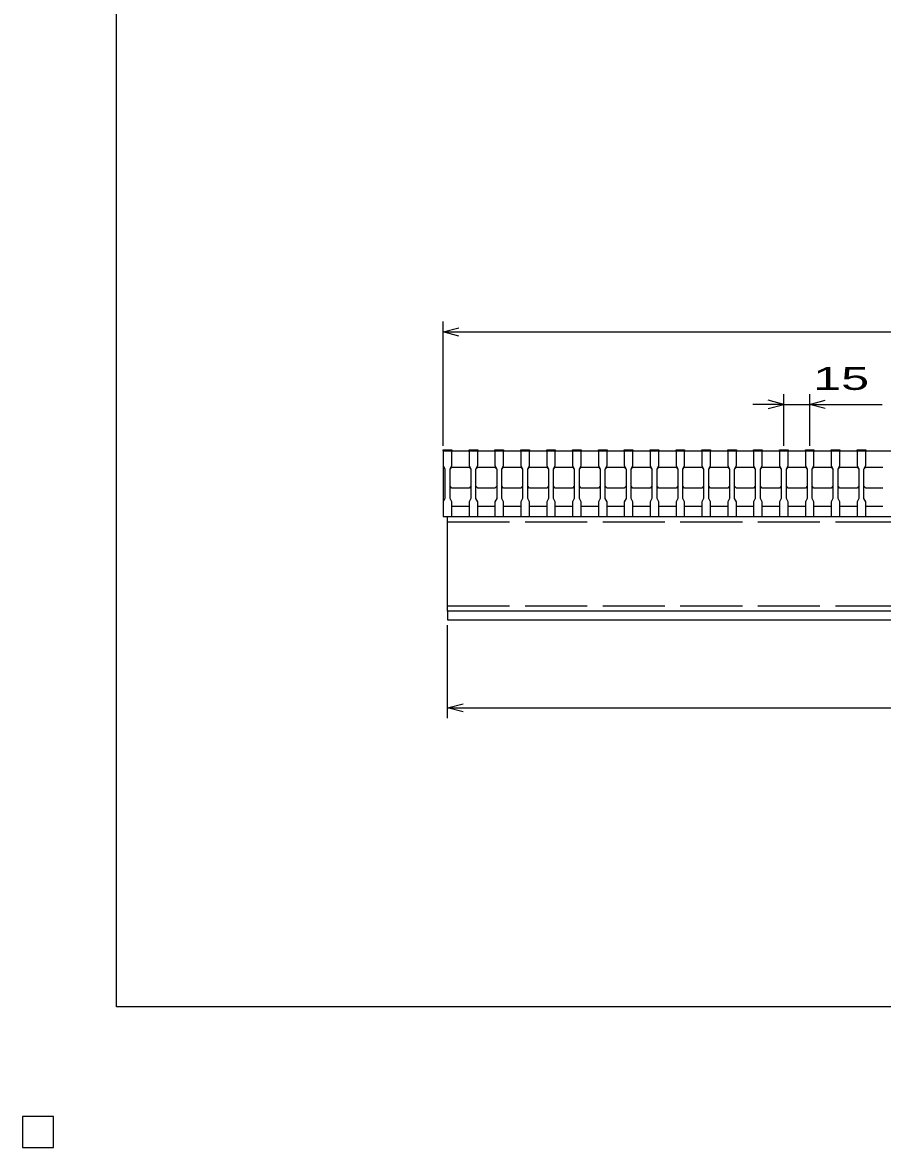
# Model space of a CAD drawing. Units: millimetres, scale not verified. Extents: x -1092 to 1039, y -770 to 632.
# Drawn here: x -1092 to -593, y -770 to -117 of the extents above; entities that cross this region are included whole.
import ezdxf
from ezdxf.enums import TextEntityAlignment as Align

# ---------------------------------------------------------------- set-up
doc = ezdxf.new("R2010")
doc.units = ezdxf.units.MM
doc.header["$LTSCALE"] = 6
doc.linetypes.add('DASHED', pattern=[7.5, 6, -1.5])
for name, color, linetype, lineweight in [('0_2', 150, 'Continuous', 25), ('16', 3, 'Continuous', 25), ('22', 4, 'Continuous', 25), ('24', 2, 'Continuous', 25), ('32', 4, 'Continuous', 25)]:
    doc.layers.add(name, color=color, linetype=linetype, lineweight=lineweight)
doc.styles.add('ベクトル', font='')
doc.styles.get('ベクトル').set_extended_font_data('ベクトル')

msp = doc.modelspace()

# ---------------------------------------------------------------- linework, layer by layer
at = {"layer": '0_2'}
for p, q in [((-1037.4, -687.9), (-1037.4, 632.1)), ((1038.6, -687.9), (-1037.4, -687.9)), ((-1074, -751.5), (-1092, -751.5)), ((-1092, -751.5), (-1092, -769.5)), ((-1074, -751.5), (-1092, -751.5)), ((-1092, -751.5), (-1092, -769.5)), ((-1074, -751.5), (-1092, -751.5)), ((-1092, -751.5), (-1092, -769.5)), ((-1074, -751.5), (-1092, -751.5)), ((-1092, -751.5), (-1092, -769.5)), ((-1074, -751.5), (-1092, -751.5)), ((-1092, -751.5), (-1092, -769.5)), ((-1074, -769.5), (-1074, -751.5)), ((-1074, -769.5), (-1074, -751.5)), ((-1074, -769.5), (-1074, -751.5)), ((-1074, -769.5), (-1074, -751.5)), ((-1074, -769.5), (-1074, -751.5)), ((-1092, -769.5), (-1074, -769.5)), ((-1092, -769.5), (-1074, -769.5)), ((-1092, -769.5), (-1074, -769.5)), ((-1092, -769.5), (-1074, -769.5)), ((-1092, -769.5), (-1074, -769.5))]:
    msp.add_line(p, q, dxfattribs=at)
at = {"layer": '16'}
for p, q in [((-848, -365.5), (-848, -364.8)), ((-848, -364.8), (-843, -364.8)), ((-843, -364.8), (-843, -365.5)), ((-833, -365.5), (-833, -364.8)), ((-833, -364.8), (-828, -364.8)), ((-828, -364.8), (-828, -365.5)), ((-818, -365.5), (-818, -364.8)), ((-818, -364.8), (-813, -364.8)), ((-813, -364.8), (-813, -365.5)), ((-803, -365.5), (-803, -364.8)), ((-803, -364.8), (-798, -364.8)), ((-798, -364.8), (-798, -365.5)), ((-788, -365.5), (-788, -364.8)), ((-788, -364.8), (-783, -364.8)), ((-783, -364.8), (-783, -365.5)), ((-773, -365.5), (-773, -364.8)), ((-773, -364.8), (-768, -364.8)), ((-768, -364.8), (-768, -365.5)), ((-758, -365.5), (-758, -364.8)), ((-758, -364.8), (-753, -364.8)), ((-753, -364.8), (-753, -365.5)), ((-743, -365.5), (-743, -364.8)), ((-743, -364.8), (-738, -364.8)), ((-738, -364.8), (-738, -365.5)), ((-728, -365.5), (-728, -364.8)), ((-728, -364.8), (-723, -364.8)), ((-723, -364.8), (-723, -365.5)), ((-713, -365.5), (-713, -364.8)), ((-713, -364.8), (-708, -364.8)), ((-708, -364.8), (-708, -365.5)), ((-698, -365.5), (-698, -364.8)), ((-698, -364.8), (-693, -364.8)), ((-693, -364.8), (-693, -365.5)), ((-683, -365.5), (-683, -364.8)), ((-683, -364.8), (-678, -364.8)), ((-678, -364.8), (-678, -365.5)), ((-668, -365.5), (-668, -364.8)), ((-668, -364.8), (-663, -364.8)), ((-663, -364.8), (-663, -365.5)), ((-653, -365.5), (-653, -364.8)), ((-653, -364.8), (-648, -364.8)), ((-648, -364.8), (-648, -365.5)), ((-638, -365.5), (-638, -364.8)), ((-638, -364.8), (-633, -364.8)), ((-633, -364.8), (-633, -365.5)), ((-623, -365.5), (-623, -364.8)), ((-623, -364.8), (-618, -364.8)), ((-618, -364.8), (-618, -365.5)), ((-608, -365.5), (-608, -364.8)), ((-608, -364.8), (-603, -364.8)), ((-603, -364.8), (-603, -365.5)), ((-848, -365.5), (-848, -374)), ((-843, -365.5), (-848, -365.5)), ((-848, -365.5), (-848, -397.5)), ((-848, -365.5), (-258, -365.5)), ((-843, -374), (-843, -365.5)), ((-833, -365.5), (-833, -374)), ((-828, -365.5), (-833, -365.5)), ((-828, -374), (-828, -365.5)), ((-818, -365.5), (-818, -374)), ((-813, -365.5), (-818, -365.5)), ((-813, -374), (-813, -365.5)), ((-803, -365.5), (-803, -374)), ((-798, -365.5), (-803, -365.5)), ((-798, -374), (-798, -365.5)), ((-788, -365.5), (-788, -374)), ((-783, -365.5), (-788, -365.5)), ((-783, -374), (-783, -365.5)), ((-773, -365.5), (-773, -374)), ((-768, -365.5), (-773, -365.5)), ((-768, -374), (-768, -365.5)), ((-758, -365.5), (-758, -374)), ((-753, -365.5), (-758, -365.5)), ((-753, -374), (-753, -365.5)), ((-743, -365.5), (-743, -374)), ((-738, -365.5), (-743, -365.5)), ((-738, -374), (-738, -365.5)), ((-728, -365.5), (-728, -374)), ((-723, -365.5), (-728, -365.5)), ((-723, -374), (-723, -365.5)), ((-713, -365.5), (-713, -374)), ((-708, -365.5), (-713, -365.5)), ((-708, -374), (-708, -365.5)), ((-698, -365.5), (-698, -374)), ((-693, -365.5), (-698, -365.5)), ((-693, -374), (-693, -365.5)), ((-683, -365.5), (-683, -374)), ((-678, -365.5), (-683, -365.5)), ((-678, -374), (-678, -365.5)), ((-668, -365.5), (-668, -374)), ((-663, -365.5), (-668, -365.5)), ((-663, -374), (-663, -365.5)), ((-653, -365.5), (-653, -374)), ((-648, -365.5), (-653, -365.5)), ((-648, -374), (-648, -365.5)), ((-638, -365.5), (-638, -374)), ((-633, -365.5), (-638, -365.5)), ((-633, -374), (-633, -365.5)), ((-623, -365.5), (-623, -374)), ((-618, -365.5), (-623, -365.5)), ((-618, -374), (-618, -365.5)), ((-608, -365.5), (-608, -374)), ((-603, -365.5), (-608, -365.5)), ((-603, -374), (-603, -365.5)), ((-848, -374), (-847, -376)), ((-847, -376), (-847, -393)), ((-844, -376), (-843, -374)), ((-844, -376), (-843, -375)), ((-844, -393), (-844, -376)), ((-843, -375), (-833, -375)), ((-833, -374), (-832, -376)), ((-833, -375), (-832, -376)), ((-832, -376), (-832, -393)), ((-829, -376), (-828, -374)), ((-829, -376), (-828, -375)), ((-829, -393), (-829, -376)), ((-828, -375), (-818, -375)), ((-818, -374), (-817, -376)), ((-818, -375), (-817, -376)), ((-817, -376), (-817, -393)), ((-814, -376), (-813, -374)), ((-814, -376), (-813, -375)), ((-814, -393), (-814, -376)), ((-813, -375), (-803, -375)), ((-803, -374), (-802, -376)), ((-803, -375), (-802, -376)), ((-802, -376), (-802, -393)), ((-799, -376), (-798, -374)), ((-799, -376), (-798, -375)), ((-799, -393), (-799, -376)), ((-798, -375), (-788, -375)), ((-788, -374), (-787, -376)), ((-788, -375), (-787, -376)), ((-787, -376), (-787, -393)), ((-784, -376), (-783, -374)), ((-784, -376), (-783, -375)), ((-784, -393), (-784, -376)), ((-783, -375), (-773, -375)), ((-773, -374), (-772, -376)), ((-773, -375), (-772, -376)), ((-772, -376), (-772, -393)), ((-769, -376), (-768, -374)), ((-769, -376), (-768, -375)), ((-769, -393), (-769, -376)), ((-768, -375), (-758, -375)), ((-758, -374), (-757, -376)), ((-758, -375), (-757, -376)), ((-757, -376), (-757, -393)), ((-754, -376), (-753, -374)), ((-754, -376), (-753, -375)), ((-754, -393), (-754, -376)), ((-753, -375), (-743, -375)), ((-743, -374), (-742, -376)), ((-743, -375), (-742, -376)), ((-742, -376), (-742, -393)), ((-739, -376), (-738, -374)), ((-739, -376), (-738, -375)), ((-739, -393), (-739, -376)), ((-738, -375), (-728, -375)), ((-728, -374), (-727, -376)), ((-728, -375), (-727, -376)), ((-727, -376), (-727, -393)), ((-724, -376), (-723, -374)), ((-724, -376), (-723, -375)), ((-724, -393), (-724, -376)), ((-723, -375), (-713, -375)), ((-713, -374), (-712, -376)), ((-713, -375), (-712, -376)), ((-712, -376), (-712, -393)), ((-709, -376), (-708, -374)), ((-709, -376), (-708, -375)), ((-709, -393), (-709, -376)), ((-708, -375), (-698, -375)), ((-698, -374), (-697, -376)), ((-698, -375), (-697, -376)), ((-697, -376), (-697, -393)), ((-694, -376), (-693, -374)), ((-694, -376), (-693, -375)), ((-694, -393), (-694, -376)), ((-693, -375), (-683, -375)), ((-683, -374), (-682, -376)), ((-683, -375), (-682, -376)), ((-682, -376), (-682, -393)), ((-679, -376), (-678, -374)), ((-679, -376), (-678, -375)), ((-679, -393), (-679, -376)), ((-678, -375), (-668, -375)), ((-668, -374), (-667, -376)), ((-668, -375), (-667, -376)), ((-667, -376), (-667, -393)), ((-664, -376), (-663, -374)), ((-664, -376), (-663, -375)), ((-664, -393), (-664, -376)), ((-663, -375), (-653, -375)), ((-653, -374), (-652, -376)), ((-653, -375), (-652, -376)), ((-652, -376), (-652, -393)), ((-649, -376), (-648, -374)), ((-649, -376), (-648, -375)), ((-649, -393), (-649, -376)), ((-648, -375), (-638, -375)), ((-638, -374), (-637, -376)), ((-638, -375), (-637, -376)), ((-637, -376), (-637, -393)), ((-634, -376), (-633, -374)), ((-634, -376), (-633, -375)), ((-634, -393), (-634, -376)), ((-633, -375), (-623, -375)), ((-623, -374), (-622, -376)), ((-623, -375), (-622, -376)), ((-622, -376), (-622, -393)), ((-619, -376), (-618, -374)), ((-619, -376), (-618, -375)), ((-619, -393), (-619, -376)), ((-618, -375), (-608, -375)), ((-608, -374), (-607, -376)), ((-608, -375), (-607, -376)), ((-607, -376), (-607, -393)), ((-604, -376), (-603, -374)), ((-604, -376), (-603, -375)), ((-604, -393), (-604, -376)), ((-603, -375), (-593, -375)), ((-843, -387), (-844, -386)), ((-833, -387), (-843, -387)), ((-832, -386), (-833, -387)), ((-828, -387), (-829, -386)), ((-818, -387), (-828, -387)), ((-817, -386), (-818, -387)), ((-813, -387), (-814, -386)), ((-803, -387), (-813, -387)), ((-802, -386), (-803, -387)), ((-798, -387), (-799, -386)), ((-788, -387), (-798, -387)), ((-787, -386), (-788, -387)), ((-783, -387), (-784, -386)), ((-773, -387), (-783, -387)), ((-772, -386), (-773, -387)), ((-768, -387), (-769, -386)), ((-758, -387), (-768, -387)), ((-757, -386), (-758, -387)), ((-753, -387), (-754, -386)), ((-743, -387), (-753, -387)), ((-742, -386), (-743, -387)), ((-738, -387), (-739, -386)), ((-728, -387), (-738, -387)), ((-727, -386), (-728, -387)), ((-723, -387), (-724, -386)), ((-713, -387), (-723, -387)), ((-712, -386), (-713, -387)), ((-708, -387), (-709, -386)), ((-698, -387), (-708, -387)), ((-697, -386), (-698, -387)), ((-693, -387), (-694, -386)), ((-683, -387), (-693, -387)), ((-682, -386), (-683, -387)), ((-678, -387), (-679, -386)), ((-668, -387), (-678, -387)), ((-667, -386), (-668, -387)), ((-663, -387), (-664, -386)), ((-653, -387), (-663, -387)), ((-652, -386), (-653, -387)), ((-648, -387), (-649, -386)), ((-638, -387), (-648, -387)), ((-637, -386), (-638, -387)), ((-633, -387), (-634, -386)), ((-623, -387), (-633, -387)), ((-622, -386), (-623, -387)), ((-618, -387), (-619, -386)), ((-608, -387), (-618, -387)), ((-607, -386), (-608, -387)), ((-603, -387), (-604, -386)), ((-593, -387), (-603, -387)), ((-847, -393), (-848, -395)), ((-848, -395), (-848, -403.5)), ((-843, -395), (-844, -393)), ((-843, -403.5), (-843, -395)), ((-843, -397.5), (-833, -397.5)), ((-832, -393), (-833, -395)), ((-833, -395), (-833, -403.5)), ((-828, -395), (-829, -393)), ((-828, -403.5), (-828, -395)), ((-828, -397.5), (-818, -397.5)), ((-817, -393), (-818, -395)), ((-818, -395), (-818, -403.5)), ((-813, -395), (-814, -393)), ((-813, -403.5), (-813, -395)), ((-813, -397.5), (-803, -397.5)), ((-802, -393), (-803, -395)), ((-803, -395), (-803, -403.5)), ((-798, -395), (-799, -393)), ((-798, -403.5), (-798, -395)), ((-798, -397.5), (-788, -397.5)), ((-787, -393), (-788, -395)), ((-788, -395), (-788, -403.5)), ((-783, -395), (-784, -393)), ((-783, -403.5), (-783, -395)), ((-783, -397.5), (-773, -397.5)), ((-772, -393), (-773, -395)), ((-773, -395), (-773, -403.5)), ((-768, -395), (-769, -393)), ((-768, -403.5), (-768, -395)), ((-768, -397.5), (-758, -397.5)), ((-757, -393), (-758, -395)), ((-758, -395), (-758, -403.5)), ((-753, -395), (-754, -393)), ((-753, -403.5), (-753, -395)), ((-753, -397.5), (-743, -397.5)), ((-742, -393), (-743, -395)), ((-743, -395), (-743, -403.5)), ((-738, -395), (-739, -393)), ((-738, -403.5), (-738, -395)), ((-738, -397.5), (-728, -397.5)), ((-727, -393), (-728, -395)), ((-728, -395), (-728, -403.5)), ((-723, -395), (-724, -393)), ((-723, -403.5), (-723, -395)), ((-723, -397.5), (-713, -397.5)), ((-712, -393), (-713, -395)), ((-713, -395), (-713, -403.5)), ((-708, -395), (-709, -393)), ((-708, -403.5), (-708, -395)), ((-708, -397.5), (-698, -397.5)), ((-697, -393), (-698, -395)), ((-698, -395), (-698, -403.5)), ((-693, -395), (-694, -393)), ((-693, -403.5), (-693, -395)), ((-693, -397.5), (-683, -397.5)), ((-682, -393), (-683, -395)), ((-683, -395), (-683, -403.5)), ((-678, -395), (-679, -393)), ((-678, -403.5), (-678, -395)), ((-678, -397.5), (-668, -397.5)), ((-667, -393), (-668, -395)), ((-668, -395), (-668, -403.5)), ((-663, -395), (-664, -393)), ((-663, -403.5), (-663, -395)), ((-663, -397.5), (-653, -397.5)), ((-652, -393), (-653, -395)), ((-653, -395), (-653, -403.5)), ((-648, -395), (-649, -393)), ((-648, -403.5), (-648, -395)), ((-648, -397.5), (-638, -397.5)), ((-637, -393), (-638, -395)), ((-638, -395), (-638, -403.5)), ((-633, -395), (-634, -393)), ((-633, -403.5), (-633, -395)), ((-633, -397.5), (-623, -397.5)), ((-622, -393), (-623, -395)), ((-623, -395), (-623, -403.5)), ((-618, -395), (-619, -393)), ((-618, -403.5), (-618, -395)), ((-618, -397.5), (-608, -397.5)), ((-607, -393), (-608, -395)), ((-608, -395), (-608, -403.5)), ((-603, -395), (-604, -393)), ((-603, -403.5), (-603, -395)), ((-603, -397.5), (-593, -397.5)), ((-848, -403.5), (-843, -403.5)), ((-845.5, -403.5), (-260.5, -403.5)), ((-845.5, -458.5), (-845.5, -403.5)), ((-833, -403.5), (-828, -403.5)), ((-818, -403.5), (-813, -403.5)), ((-803, -403.5), (-798, -403.5)), ((-788, -403.5), (-783, -403.5)), ((-773, -403.5), (-768, -403.5)), ((-758, -403.5), (-753, -403.5)), ((-743, -403.5), (-738, -403.5)), ((-728, -403.5), (-723, -403.5)), ((-713, -403.5), (-708, -403.5)), ((-698, -403.5), (-693, -403.5)), ((-683, -403.5), (-678, -403.5)), ((-668, -403.5), (-663, -403.5)), ((-653, -403.5), (-648, -403.5)), ((-638, -403.5), (-633, -403.5)), ((-623, -403.5), (-618, -403.5)), ((-608, -403.5), (-603, -403.5)), ((-260.5, -458.5), (-845.5, -458.5)), ((-845.5, -458.5), (-845.5, -463.5)), ((-260.5, -458.5), (-845.5, -458.5)), ((-845.5, -463.5), (-260.5, -463.5)), ((-1074, -751.5), (-1092, -751.5)), ((-1092, -751.5), (-1092, -769.5)), ((-1074, -751.5), (-1092, -751.5)), ((-1092, -751.5), (-1092, -769.5)), ((-1074, -751.5), (-1092, -751.5)), ((-1092, -751.5), (-1092, -769.5)), ((-1074, -751.5), (-1092, -751.5)), ((-1092, -751.5), (-1092, -769.5)), ((-1074, -751.5), (-1092, -751.5)), ((-1092, -751.5), (-1092, -769.5)), ((-1074, -769.5), (-1074, -751.5)), ((-1074, -769.5), (-1074, -751.5)), ((-1074, -769.5), (-1074, -751.5)), ((-1074, -769.5), (-1074, -751.5)), ((-1074, -769.5), (-1074, -751.5)), ((-1092, -769.5), (-1074, -769.5)), ((-1092, -769.5), (-1074, -769.5)), ((-1092, -769.5), (-1074, -769.5)), ((-1092, -769.5), (-1074, -769.5)), ((-1092, -769.5), (-1074, -769.5))]:
    msp.add_line(p, q, dxfattribs=at)
at = {"layer": '16', "linetype": 'DASHED'}
for p, q in [((-845.5, -406.7), (-260.5, -406.7)), ((-845.5, -455.3), (-260.5, -455.3))]:
    msp.add_line(p, q, dxfattribs=at)
at = {"layer": '22'}
for p, q in [((-848, -362.5), (-848, -290.5)), ((-848, -296.5), (-839, -294.1)), ((-839, -298.9), (-848, -296.5)), ((-848, -296.5), (-258, -296.5)), ((-650.5, -362.5), (-650.5, -332.5)), ((-635.5, -332.5), (-635.5, -362.5)), ((-650.5, -338.5), (-668.5, -338.5)), ((-650.5, -338.5), (-659.5, -336.1)), ((-659.5, -340.9), (-650.5, -338.5)), ((-650.5, -338.5), (-635.5, -338.5)), ((-635.5, -338.5), (-626.5, -336.1)), ((-626.5, -340.9), (-635.5, -338.5)), ((-635.5, -338.5), (-593.5, -338.5)), ((-845.5, -520.5), (-845.5, -466.5)), ((-845.5, -514.5), (-836.5, -512.1)), ((-836.5, -516.9), (-845.5, -514.5)), ((-845.5, -514.5), (-260.5, -514.5))]:
    msp.add_line(p, q, dxfattribs=at)
at = {"layer": '22', "color": 2}
for p, q in [((-1074, -751.5), (-1092, -751.5)), ((-1092, -751.5), (-1092, -769.5)), ((-1074, -751.5), (-1092, -751.5)), ((-1092, -751.5), (-1092, -769.5)), ((-1074, -751.5), (-1092, -751.5)), ((-1092, -751.5), (-1092, -769.5)), ((-1074, -769.5), (-1074, -751.5)), ((-1074, -769.5), (-1074, -751.5)), ((-1074, -769.5), (-1074, -751.5)), ((-1092, -769.5), (-1074, -769.5)), ((-1092, -769.5), (-1074, -769.5)), ((-1092, -769.5), (-1074, -769.5))]:
    msp.add_line(p, q, dxfattribs=at)
at = {"layer": '24', "color": 4}
for p, q in [((-1074, -751.5), (-1092, -751.5)), ((-1092, -751.5), (-1092, -769.5)), ((-1074, -751.5), (-1092, -751.5)), ((-1092, -751.5), (-1092, -769.5)), ((-1074, -751.5), (-1092, -751.5)), ((-1092, -751.5), (-1092, -769.5)), ((-1074, -769.5), (-1074, -751.5)), ((-1074, -769.5), (-1074, -751.5)), ((-1074, -769.5), (-1074, -751.5)), ((-1092, -769.5), (-1074, -769.5)), ((-1092, -769.5), (-1074, -769.5)), ((-1092, -769.5), (-1074, -769.5))]:
    msp.add_line(p, q, dxfattribs=at)
at = {"layer": '32'}
for p, q in [((-1074, -751.5), (-1092, -751.5)), ((-1092, -751.5), (-1092, -769.5)), ((-1074, -751.5), (-1092, -751.5)), ((-1092, -751.5), (-1092, -769.5)), ((-1074, -751.5), (-1092, -751.5)), ((-1092, -751.5), (-1092, -769.5)), ((-1074, -751.5), (-1092, -751.5)), ((-1092, -751.5), (-1092, -769.5)), ((-1074, -751.5), (-1092, -751.5)), ((-1092, -751.5), (-1092, -769.5)), ((-1074, -769.5), (-1074, -751.5)), ((-1074, -769.5), (-1074, -751.5)), ((-1074, -769.5), (-1074, -751.5)), ((-1074, -769.5), (-1074, -751.5)), ((-1074, -769.5), (-1074, -751.5)), ((-1092, -769.5), (-1074, -769.5)), ((-1092, -769.5), (-1074, -769.5)), ((-1092, -769.5), (-1074, -769.5)), ((-1092, -769.5), (-1074, -769.5)), ((-1092, -769.5), (-1074, -769.5))]:
    msp.add_line(p, q, dxfattribs=at)

# ---------------------------------------------------------------- texts
at = {"layer": '22', "color": 2, "style": 'ベクトル', "width": 1.65}
msp.add_text(' 15 ', height=13.2, dxfattribs=at).set_placement((-641.5, -323.5), align=Align.MIDDLE_LEFT)

doc.saveas('drawing.dxf')
